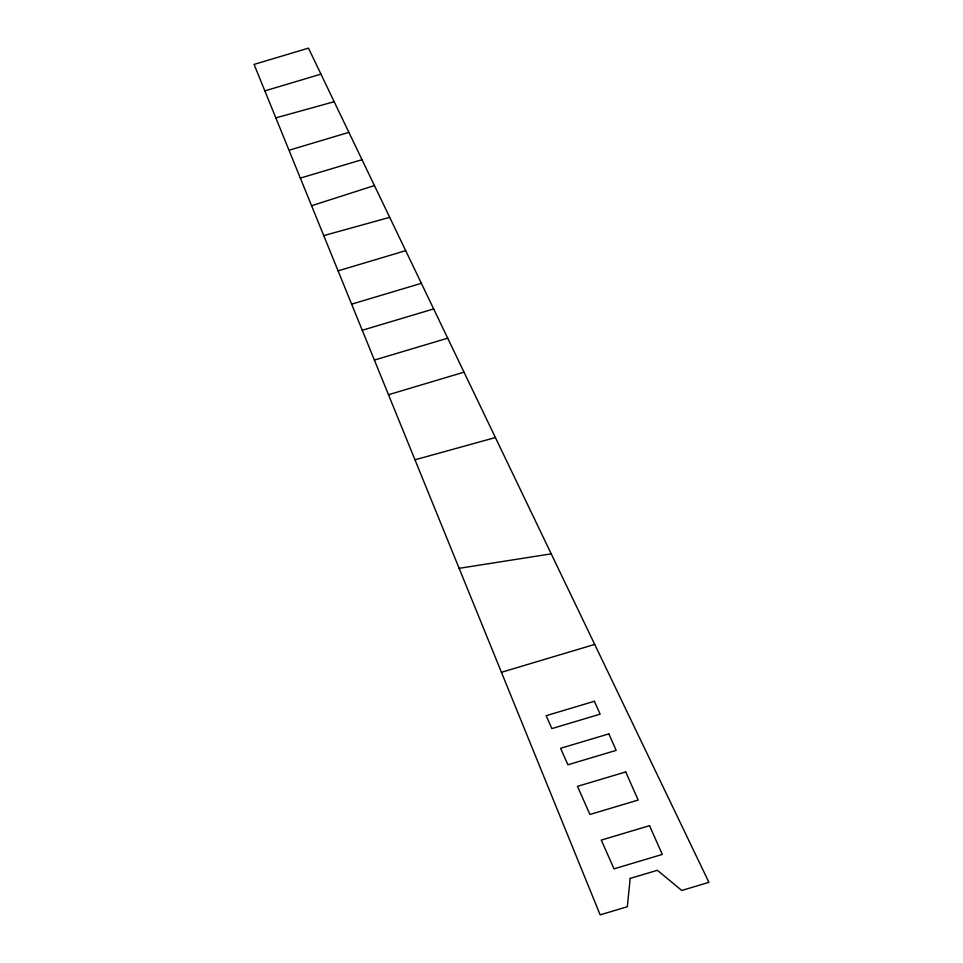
<?xml version="1.0" encoding="UTF-8"?>
<svg xmlns="http://www.w3.org/2000/svg" width="963" height="963" viewBox="0 0 963 963"><rect width="100%" height="100%" fill="white"/><g stroke="black" fill="none" stroke-linecap="round" stroke-linejoin="round"><path stroke-width="1.44" d="M311.591 205.733L374.426 185.558M264.861 90.895L320.944 74.139M290.044 149.939L348.895 132.352M300.348 178.107L362.016 159.689M338.085 270.856L405.688 250.657M351.639 304.152L421.361 283.327M362.257 330.261L433.651 308.93M374.39 360.078L447.699 338.182M388.498 394.722L464.01 372.163M501.434 672.282L594.701 644.416M275.839 117.871L334.185 101.717M323.749 235.61L389.69 217.349M414.981 459.808L495.403 437.551M459.134 568.326L551.233 553.857M630.187 878.412L627.334 906.725L600.142 914.85L254.076 64.401L308.473 48.15L708.924 882.349L681.732 890.474L657.38 870.287L630.187 878.412M594.412 701.269L546.153 715.69L551.871 728.582L600.118 714.161L594.412 701.269M608.857 733.878L560.61 748.299L567.917 764.791L616.164 750.37L608.857 733.878M625.721 771.941L577.475 786.35L589.934 814.469L638.18 800.048L625.721 771.941M649.544 825.676L601.285 840.097L614.033 868.855L662.279 854.434L649.544 825.676"/></g></svg>
